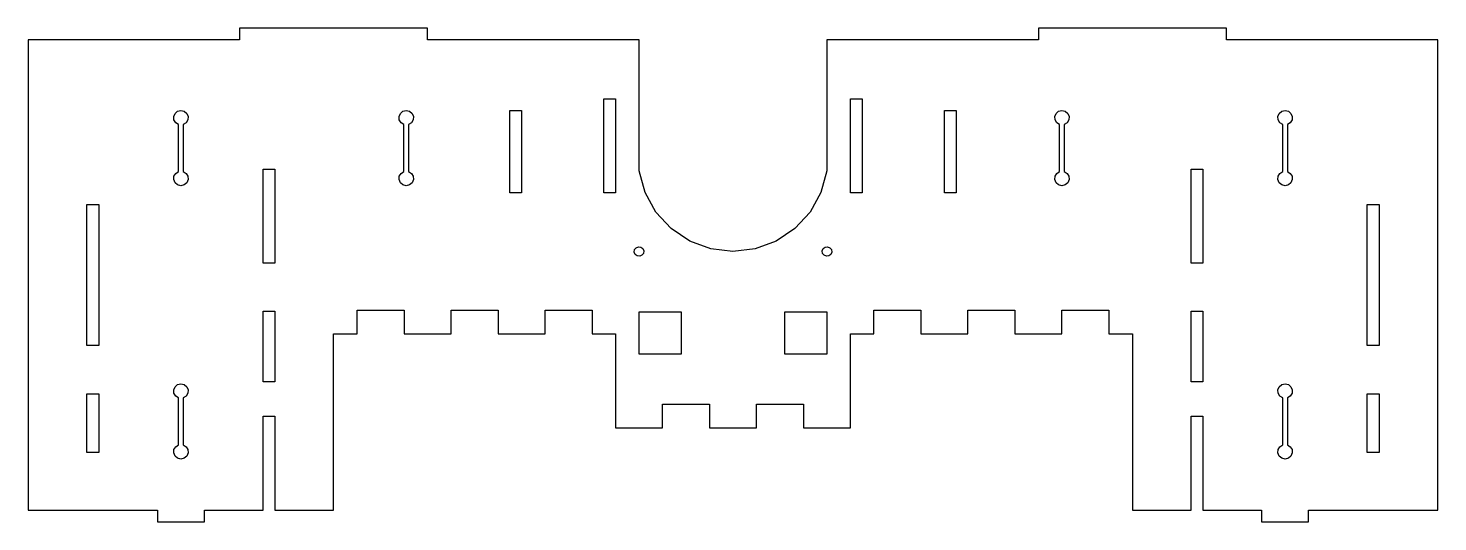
# Model space of a CAD drawing. Header units: millimetres. Extents: x 3055 to 3618, y 1338 to 1535.
import ezdxf

# ---------------------------------------------------------------- set-up
doc = ezdxf.new("R2010")
doc.units = ezdxf.units.MM

msp = doc.modelspace()

# ---------------------------------------------------------------- linework, layer by layer
for points in [[(3305.85, 1461.79), (3301.51, 1469.61), (3299.11, 1478.24), (3299.11, 1530.43), (3214.74, 1530.43), (3214.74, 1530.43), (3214.74, 1535.12), (3139.74, 1535.12), (3139.74, 1530.44), (3139.74, 1530.43), (3055.37, 1530.43), (3055.36, 1530.41), (3055.36, 1342.93), (3106.93, 1342.93), (3106.93, 1338.24), (3125.68, 1338.24), (3125.68, 1342.93), (3149.11, 1342.93), (3149.11, 1380.43), (3153.8, 1380.43), (3153.8, 1342.93), (3177.24, 1342.93), (3177.24, 1413.24), (3186.61, 1413.24), (3186.61, 1422.62), (3205.36, 1422.62), (3205.36, 1413.24), (3224.11, 1413.25), (3224.11, 1422.62), (3242.86, 1422.62), (3242.86, 1413.24), (3261.61, 1413.24), (3261.61, 1422.62), (3280.36, 1422.62), (3280.37, 1413.24), (3289.74, 1413.24), (3289.74, 1375.74), (3308.49, 1375.74), (3308.49, 1385.12), (3327.24, 1385.12), (3327.24, 1375.74), (3345.99, 1375.74), (3345.99, 1385.12), (3364.74, 1385.12), (3364.74, 1375.74), (3364.74, 1375.74), (3383.48, 1375.74), (3383.49, 1375.75), (3383.49, 1413.24), (3392.86, 1413.24), (3392.86, 1413.26), (3392.86, 1422.61), (3392.86, 1422.62), (3411.61, 1422.62), (3411.61, 1413.24), (3411.62, 1413.24), (3430.36, 1413.24), (3430.36, 1413.24), (3430.36, 1422.61), (3430.36, 1422.62), (3449.11, 1422.62), (3449.11, 1422.62), (3449.11, 1413.25), (3449.12, 1413.24), (3467.86, 1413.24), (3467.86, 1413.24), (3467.86, 1413.25), (3467.86, 1422.62), (3486.61, 1422.62), (3486.61, 1413.25), (3486.63, 1413.24), (3495.99, 1413.24), (3495.99, 1342.94), (3495.99, 1342.93), (3519.42, 1342.93), (3519.43, 1342.95), (3519.43, 1380.43), (3524.11, 1380.43), (3524.11, 1342.93), (3547.55, 1342.93), (3547.55, 1338.24), (3547.55, 1338.24), (3566.3, 1338.24), (3566.3, 1338.26), (3566.3, 1342.93), (3617.86, 1342.93), (3617.86, 1342.94), (3617.86, 1530.43), (3533.49, 1530.43), (3533.49, 1530.44), (3533.49, 1535.12), (3458.49, 1535.12), (3458.49, 1530.44), (3458.49, 1530.43), (3374.11, 1530.43), (3374.11, 1478.24), (3371.72, 1469.61), (3367.38, 1461.79), (3361.32, 1455.2), (3353.89, 1450.22), (3345.5, 1447.11), (3336.61, 1446.05), (3327.73, 1447.11), (3319.34, 1450.22), (3311.91, 1455.2)], [(3118.63, 1473.48), (3117.61, 1472.62), (3116.3, 1472.3), (3115, 1472.62), (3113.97, 1473.48), (3113.45, 1474.72), (3113.54, 1476.06), (3114.23, 1477.21), (3115.36, 1477.93), (3115.36, 1496.68), (3114.23, 1497.4), (3113.54, 1498.55), (3113.45, 1499.89), (3113.97, 1501.13), (3115, 1501.99), (3116.3, 1502.3), (3117.61, 1501.99), (3118.63, 1501.13), (3119.15, 1499.89), (3119.06, 1498.55), (3118.37, 1497.4), (3117.24, 1496.68), (3117.24, 1477.93), (3118.37, 1477.21), (3119.06, 1476.06), (3119.15, 1474.72)], [(3203.36, 1474.72), (3203.45, 1476.06), (3204.14, 1477.21), (3205.27, 1477.93), (3205.27, 1496.68), (3204.14, 1497.4), (3203.45, 1498.55), (3203.36, 1499.89), (3203.88, 1501.13), (3204.9, 1501.99), (3206.21, 1502.3), (3207.51, 1501.99), (3208.54, 1501.13), (3209.06, 1499.89), (3208.97, 1498.55), (3208.28, 1497.4), (3207.15, 1496.68), (3207.15, 1477.93), (3208.28, 1477.21), (3208.97, 1476.06), (3209.06, 1474.72), (3208.54, 1473.48), (3207.51, 1472.62), (3206.21, 1472.3), (3204.9, 1472.62), (3203.88, 1473.48)], [(3247.55, 1502.3), (3252.24, 1502.3), (3252.24, 1469.49), (3247.55, 1469.49)], [(3285.05, 1506.99), (3289.74, 1506.99), (3289.74, 1469.49), (3285.05, 1469.49)], [(3383.49, 1469.49), (3383.49, 1506.99), (3388.18, 1506.99), (3388.18, 1469.49)], [(3420.99, 1469.49), (3420.99, 1502.3), (3425.68, 1502.3), (3425.68, 1469.49)], [(3465.01, 1474.72), (3465.11, 1476.06), (3465.79, 1477.21), (3466.93, 1477.93), (3466.93, 1496.68), (3465.79, 1497.4), (3465.11, 1498.55), (3465.01, 1499.89), (3465.01, 1499.89), (3465.53, 1501.12), (3465.53, 1501.13), (3466.56, 1501.99), (3467.86, 1502.3), (3469.17, 1501.99), (3470.19, 1501.13), (3470.19, 1501.13), (3470.72, 1499.89), (3470.72, 1499.89), (3470.62, 1498.55), (3469.94, 1497.4), (3468.8, 1496.68), (3468.8, 1477.93), (3469.93, 1477.21), (3469.94, 1477.21), (3470.62, 1476.06), (3470.62, 1476.06), (3470.72, 1474.72), (3470.72, 1474.72), (3470.19, 1473.48), (3469.17, 1472.62), (3467.86, 1472.3), (3467.86, 1472.3), (3466.56, 1472.62), (3466.56, 1472.62), (3465.53, 1473.48), (3465.53, 1473.48)], [(3554.08, 1474.72), (3554.17, 1476.06), (3554.86, 1477.21), (3555.99, 1477.93), (3555.99, 1477.93), (3555.99, 1496.68), (3555.99, 1496.68), (3554.86, 1497.4), (3554.17, 1498.55), (3554.08, 1499.89), (3554.6, 1501.13), (3555.62, 1501.99), (3556.93, 1502.3), (3558.23, 1501.99), (3559.26, 1501.13), (3559.78, 1499.89), (3559.69, 1498.55), (3559, 1497.4), (3557.87, 1496.68), (3557.86, 1496.68), (3557.86, 1477.93), (3559, 1477.21), (3559.69, 1476.06), (3559.78, 1474.72), (3559.26, 1473.48), (3558.23, 1472.62), (3556.93, 1472.3), (3555.62, 1472.62), (3555.62, 1472.62), (3554.6, 1473.48), (3554.6, 1473.48)], [(3153.8, 1441.37), (3149.11, 1441.37), (3149.11, 1478.87), (3153.8, 1478.87)], [(3519.43, 1478.87), (3524.11, 1478.87), (3524.11, 1441.37), (3519.43, 1441.37)], [(3083.49, 1408.55), (3078.8, 1408.55), (3078.8, 1464.8), (3083.49, 1464.8)], [(3589.74, 1464.8), (3594.43, 1464.8), (3594.43, 1408.55), (3589.74, 1408.55)], [(3297.34, 1446.79), (3297.94, 1447.58), (3298.86, 1447.96), (3299.85, 1447.83), (3300.64, 1447.23), (3301.02, 1446.31), (3300.89, 1445.32), (3300.29, 1444.53), (3299.37, 1444.15), (3298.38, 1444.28), (3297.59, 1444.88), (3297.21, 1445.8)], [(3375.29, 1447.58), (3375.89, 1446.79), (3376.02, 1445.8), (3375.64, 1444.88), (3374.85, 1444.28), (3373.86, 1444.15), (3372.94, 1444.53), (3372.34, 1445.32), (3372.21, 1446.31), (3372.59, 1447.23), (3373.38, 1447.83), (3374.37, 1447.96)], [(3153.8, 1422.22), (3153.8, 1394.1), (3149.11, 1394.1), (3149.11, 1422.22)], [(3299.11, 1421.95), (3315.99, 1421.95), (3315.99, 1405.08), (3299.11, 1405.08)], [(3374.11, 1421.95), (3374.11, 1405.08), (3357.24, 1405.08), (3357.24, 1421.95)], [(3519.43, 1422.22), (3524.11, 1422.22), (3524.11, 1394.1), (3519.43, 1394.1)], [(3118.63, 1392.09), (3119.15, 1390.86), (3119.06, 1389.52), (3119.06, 1389.52), (3118.37, 1388.37), (3118.37, 1388.37), (3117.24, 1387.65), (3117.24, 1368.9), (3118.37, 1368.18), (3119.06, 1367.03), (3119.15, 1365.69), (3118.63, 1364.45), (3117.61, 1363.59), (3116.3, 1363.27), (3115, 1363.59), (3113.97, 1364.45), (3113.45, 1365.69), (3113.54, 1367.03), (3114.23, 1368.18), (3115.36, 1368.9), (3115.36, 1387.65), (3114.23, 1388.37), (3114.23, 1388.37), (3113.54, 1389.52), (3113.54, 1389.52), (3113.45, 1390.86), (3113.97, 1392.09), (3113.97, 1392.09), (3115, 1392.96), (3115, 1392.96), (3116.3, 1393.27), (3117.61, 1392.96), (3117.61, 1392.96), (3118.63, 1392.09)], [(3554.08, 1390.86), (3554.6, 1392.09), (3555.62, 1392.96), (3556.93, 1393.27), (3558.23, 1392.96), (3559.26, 1392.09), (3559.78, 1390.86), (3559.69, 1389.52), (3559, 1388.37), (3557.87, 1387.65), (3557.86, 1387.65), (3557.86, 1368.9), (3558.97, 1368.2), (3559, 1368.18), (3559.69, 1367.03), (3559.78, 1365.69), (3559.26, 1364.45), (3559.26, 1364.45), (3558.23, 1363.59), (3556.93, 1363.27), (3556.93, 1363.27), (3555.62, 1363.59), (3554.6, 1364.45), (3554.08, 1365.69), (3554.17, 1367.03), (3554.17, 1367.03), (3554.86, 1368.18), (3555.99, 1368.9), (3555.99, 1387.65), (3555.99, 1387.65), (3554.86, 1388.37), (3554.17, 1389.52)], [(3083.49, 1389.32), (3083.49, 1365.88), (3078.8, 1365.88), (3078.8, 1389.32)], [(3589.74, 1389.32), (3594.43, 1389.32), (3594.43, 1365.88), (3589.74, 1365.88)]]:
    msp.add_lwpolyline(points, close=True)

doc.saveas('drawing.dxf')
